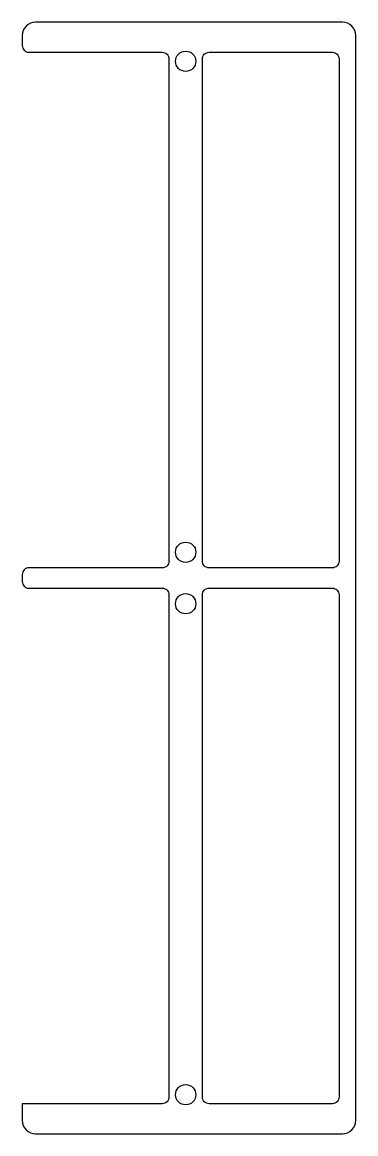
# Model space of a CAD drawing. Header units: millimetres. Extents: x -175 to -126, y -83 to 83.
import ezdxf

# ---------------------------------------------------------------- set-up
doc = ezdxf.new("R2010")
doc.units = ezdxf.units.MM
doc.layers.get('0').update_dxf_attribs({"linetype": 'CONTINUOUS'})

msp = doc.modelspace()

# ---------------------------------------------------------------- linework, layer by layer
for points in [[(-175.48, 79.88, 0.414214), (-174.48, 78.88), (-154.5, 78.88, -0.414214), (-153.5, 77.88), (-153.5, 2.53, -0.414214), (-154.5, 1.53), (-174.48, 1.53, 0.414214), (-175.48, 0.53), (-175.48, -0.53, 0.414214), (-174.48, -1.53), (-154.5, -1.53, -0.414214), (-153.5, -2.53), (-153.5, -77.88, -0.414214), (-154.5, -78.88), (-175.48, -78.88), (-175.48, -81.38, 0.414214), (-173.48, -83.38), (-127.52, -83.38, 0.414214), (-125.52, -81.38), (-125.52, 81.38, 0.414214), (-127.52, 83.38), (-173.48, 83.38, 0.414214), (-175.48, 81.38)], [(-128.02, 77.88), (-128.02, 2.53, -0.414214), (-129.02, 1.53), (-147.5, 1.53, -0.414214), (-148.5, 2.53), (-148.5, 77.88, -0.414214), (-147.5, 78.88), (-129.02, 78.88, -0.414214)], [(-128.02, -2.53), (-128.02, -77.88, -0.414214), (-129.02, -78.88), (-147.5, -78.88, -0.414214), (-148.5, -77.88), (-148.5, -2.53, -0.414214), (-147.5, -1.53), (-129.02, -1.53, -0.414214)]]:
    msp.add_lwpolyline(points, format="xyb", close=True)
for centre in [(-151, 77.52), (-151, 3.86), (-151, -3.86), (-151, -77.52)]:
    msp.add_circle(centre, 1.52)

doc.saveas('drawing.dxf')
